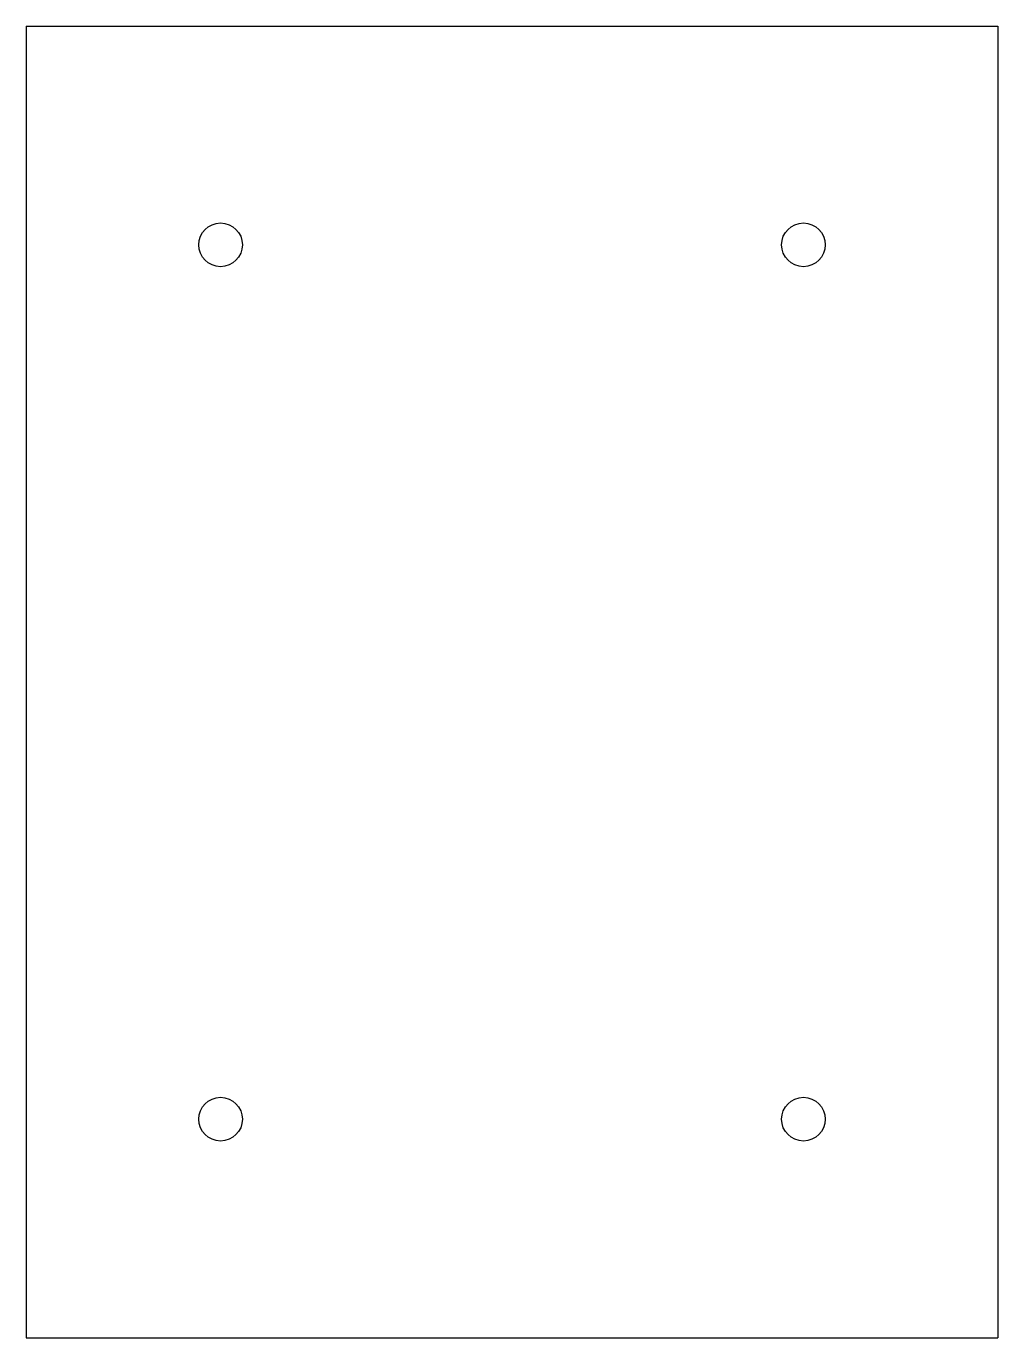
# Model space of a CAD drawing. Header units: millimetres. Extents: x -50 to 50, y -68 to 68.
import ezdxf

# ---------------------------------------------------------------- set-up
doc = ezdxf.new("R2010")
doc.units = ezdxf.units.MM

msp = doc.modelspace()

# ---------------------------------------------------------------- linework, layer by layer
for p, q in [((-50, 67.5, 0.5), (50, 67.5, 0.5)), ((-50, 67.5, 0.5), (-50, -67.5, 0.5)), ((50, 67.5, 0.5), (50, -67.5, 0.5)), ((-50, -67.5, 0.5), (50, -67.5, 0.5))]:
    msp.add_line(p, q)
for centre in [(-30, 45, 0.5), (30, 45, 0.5), (-30, -45, 0.5), (30, -45, 0.5)]:
    msp.add_circle(centre, 2.25)

doc.saveas('drawing.dxf')
